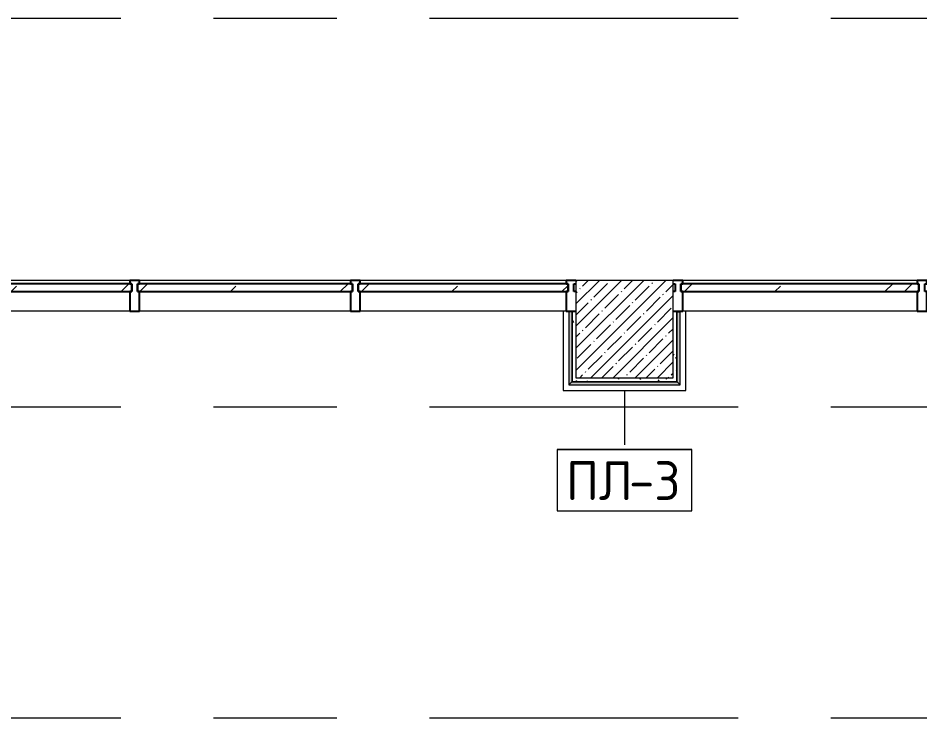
# Model space of a CAD drawing. Header units: millimetres. Extents: x 35316 to 242799, y -8553 to 29000.
# Drawn here: x 75710 to 80350, y 13400 to 17000 of the extents above; entities that cross this region are included whole.
import ezdxf

# ---------------------------------------------------------------- set-up
doc = ezdxf.new("R2010")
doc.units = ezdxf.units.MM
doc.linetypes.add('Осевая', pattern=[3175, 635, -476.25, 1587.5, -476.25])
for name, color, linetype, lineweight, true_color in [('A-FLOR-1', 7, 'Continuous', 9, 0x787878), ('A-GENM-1', 7, 'Continuous', 9, 0x004000), ('A-WALL-1', 9, 'Continuous', 9, 0x808080), ('A-WALL-FNSH-1', 9, 'Continuous', 9, 0x808080), ('I-WALL-2', 9, 'Continuous', 9, 0x808080), ('S-COLS-1', 9, 'Continuous', 9, 0x808080)]:
    doc.layers.add(name, color=color, linetype=linetype, lineweight=lineweight, true_color=true_color)
for name, color, linetype, lineweight in [('A-GENM-IDEN', 7, 'Continuous', 9), ('A-GLAZ-CURT', 7, 'Continuous', 9), ('A-GLAZ-CURT-1', 7, 'Continuous', 25), ('A-GLAZ-CWMG', 7, 'Continuous', 9), ('A-GLAZ-CWMG-1', 7, 'Continuous', 25), ('S-COLS', 7, 'Continuous', 9), ('Оси-2', 7, 'Осевая', 9)]:
    doc.layers.add(name, color=color, linetype=linetype, lineweight=lineweight)
doc.styles.add('GOST Common_1', font='GOST_Common.ttf', dxfattribs={"height": 200})
pattern_1 = [(0, (0, 0), (121.92, 30.48), [10.058, -81.382, 10.058, -81.382, -487.68]), (0, (0, 0), (121.92, 30.48), [-182.88, 10.058, -172.822, 10.058, -81.382, -213.36]), (0, (0, 0), (121.92, 30.48), [-457.2, 10.058, -50.902, 10.058, -142.342]), (120, (45.72, 15.24), (-87.356454, 90.345817), [10.058, -81.382, 10.058, -81.382, -487.68]), (120, (45.72, 15.24), (-87.356454, 90.345817), [-182.88, 10.058, -172.822, 10.058, -81.382, -213.36]), (120, (45.72, 15.24), (-87.356454, 90.345817), [-457.2, 10.058, -50.902, 10.058, -142.342]), (240, (60.96, 76.2), (-34.563546, -120.825817), [10.058, -81.382, 10.058, -81.382, -487.68]), (240, (60.96, 76.2), (-34.563546, -120.825817), [-182.88, 10.058, -172.822, 10.058, -81.382, -213.36]), (240, (60.96, 76.2), (-34.563546, -120.825817), [-457.2, 10.058, -50.902, 10.058, -142.342])]

# ---------------------------------------------------------------- blocks, each defined once
blk = doc.blocks.new('BSC_Колонна _Прямоугольная - 500х500-V29-План раскладки напольных покрытий 3 этажа в осях 12-23')
at = {"layer": 'S-COLS'}
h = blk.add_hatch(dxfattribs=at)
h.set_pattern_fill('FP_40', color=256, style=0, pattern_type=2)
h.set_pattern_definition([(45, (-78830, -15400), (-57.02463, 57.02463), []), (45, (-78772.975, -15400), (-57.02463, 57.02463), [100.806, -20.161, 3.353, -16.808])])
h.paths.add_polyline_path([(-250, -250), (250, -250), (250, 250), (-250, 250)])
at = {"layer": 'S-COLS-1'}
for p, q in [((250, 250), (-250, 250)), ((-250, 250), (-250, -250)), ((250, -250), (250, 250)), ((-250, -250), (250, -250))]:
    blk.add_line(p, q, dxfattribs=at)
blk = doc.blocks.new('Прямоугольный импост - Импост структурный с накладкой - 160мм-30335138-План раскладки напольных покрытий 3 этажа в осях 12-23')
at = {"layer": 'A-GLAZ-CWMG-1'}
for p, q in [((-50, 40), (-50, 140)), ((-50, 140), (0, 140)), ((-40, 40), (-50, 40)), ((-50, -17), (-50, 0)), ((-50, 0), (-40, 0)), ((-40, 0), (-40, 40)), ((-10, 40), (-10, 0)), ((0, 40), (-10, 40)), ((-10, 0), (0, 0)), ((0, -17), (-50, -17))]:
    blk.add_line(p, q, dxfattribs=at)
blk = doc.blocks.new('Системная панель - Стекло - 40мм-30335140-План раскладки напольных покрытий 3 этажа в осях 12-23')
at = {"layer": 'A-GLAZ-CURT'}
h = blk.add_hatch(dxfattribs=at)
h.set_pattern_fill('FP_52', color=256, style=0, pattern_type=2)
h.set_pattern_definition([(45, (-76977.5, -15533), (-282.8427, 282.8427), [200, -600]), (45, (-77177.5, -15633), (-282.8427, 282.8427), [600, -200]), (45, (-76777.5, -15733), (-282.8427, 282.8427), [200, -600])])
h.paths.add_polyline_path([(552.5, -40), (552.5, 0), (-552.5, 0), (-552.5, -40), (-202, -40)])
at = {"layer": 'A-GLAZ-CURT-1'}
for p, q in [((552.5, 0), (-552.5, 0)), ((-552.5, 0), (-552.5, -40)), ((552.5, -40), (552.5, 0)), ((-552.5, -40), (552.5, -40))]:
    blk.add_line(p, q, dxfattribs=at)
blk = doc.blocks.new('Прямоугольный импост - Импост структурный с накладкой - 160мм-23562331-План раскладки напольных покрытий 3 этажа в осях 12-23')
at = {"layer": 'A-GLAZ-CWMG'}
for p, q in [((77420, 15650), (76335, 15650)), ((77420, 15493), (76335, 15493))]:
    blk.add_line(p, q, dxfattribs=at)
blk = doc.blocks.new('Прямоугольный импост - Импост структурный с накладкой - 160мм-30335135-План раскладки напольных покрытий 3 этажа в осях 12-23')
at = {"layer": 'A-GLAZ-CWMG-1'}
for p, q in [((-25, 40), (-25, 140)), ((-25, 140), (25, 140)), ((25, 140), (25, 40)), ((-15, 40), (-25, 40)), ((-25, -17), (-25, 0)), ((-25, 0), (-15, 0)), ((-15, 0), (-15, 40)), ((15, 40), (15, 0)), ((25, 40), (15, 40)), ((15, 0), (25, 0)), ((25, 0), (25, -17)), ((25, -17), (-25, -17))]:
    blk.add_line(p, q, dxfattribs=at)
blk = doc.blocks.new('Системная панель - Стекло - 40мм-30335156-План раскладки напольных покрытий 3 этажа в осях 12-23')
at = {"layer": 'A-GLAZ-CURT'}
h = blk.add_hatch(dxfattribs=at)
h.set_pattern_fill('FP_53', color=256, style=0, pattern_type=2)
h.set_pattern_definition([(45, (-79832.5, -15533), (-282.8427, 282.8427), [200, -600]), (45, (-80032.5, -15633), (-282.8427, 282.8427), [600, -200]), (45, (-79632.5, -15733), (-282.8427, 282.8427), [200, -600])])
h.paths.add_polyline_path([(612.5, -40), (612.5, 0), (-612.5, 0), (-612.5, -40), (-104.1, -40)])
at = {"layer": 'A-GLAZ-CURT-1'}
for p, q in [((612.5, 0), (-612.5, 0)), ((-612.5, 0), (-612.5, -40)), ((612.5, -40), (612.5, 0)), ((-612.5, -40), (612.5, -40))]:
    blk.add_line(p, q, dxfattribs=at)
blk = doc.blocks.new('Прямоугольный импост - Импост структурный с накладкой - 160мм-23562106-План раскладки напольных покрытий 3 этажа в осях 12-23')
at = {"layer": 'A-GLAZ-CWMG'}
for p, q in [((80335, 15650), (79130, 15650)), ((80335, 15493), (79130, 15493))]:
    blk.add_line(p, q, dxfattribs=at)
blk = doc.blocks.new('Прямоугольный импост - Импост структурный с накладкой - 160мм-30335139-План раскладки напольных покрытий 3 этажа в осях 12-23')
at = {"layer": 'A-GLAZ-CWMG-1'}
for p, q in [((0, 140), (-50, 140)), ((-50, 140), (-50, 40)), ((-50, 40), (-40, 40)), ((-40, 0), (-50, 0)), ((-50, 0), (-50, -17)), ((-40, 40), (-40, 0)), ((-10, 0), (-10, 40)), ((-10, 40), (0, 40)), ((0, 0), (-10, 0)), ((-50, -17), (0, -17))]:
    blk.add_line(p, q, dxfattribs=at)
blk = doc.blocks.new('Прямоугольный импост - Импост структурный с накладкой - 160мм-30335136-План раскладки напольных покрытий 3 этажа в осях 12-23')
at = {"layer": 'A-GLAZ-CWMG-1'}
for p, q in [((-25, 40), (-25, 140)), ((-25, 140), (25, 140)), ((25, 140), (25, 40)), ((-15, 40), (-25, 40)), ((-25, -17), (-25, 0)), ((-25, 0), (-15, 0)), ((-15, 0), (-15, 40)), ((15, 40), (15, 0)), ((25, 40), (15, 40)), ((15, 0), (25, 0)), ((25, 0), (25, -17)), ((25, -17), (-25, -17))]:
    blk.add_line(p, q, dxfattribs=at)
blk = doc.blocks.new('Системная панель - Стекло - 40мм-V47-План раскладки напольных покрытий 3 этажа в осях 12-23')
at = {"layer": 'A-GLAZ-CURT'}
h = blk.add_hatch(dxfattribs=at)
h.set_pattern_fill('FP_65', color=256, style=0, pattern_type=2)
h.set_pattern_definition([(45, (-75842.5, -15533), (-282.8427, 282.8427), [200, -600]), (45, (-76042.5, -15633), (-282.8427, 282.8427), [600, -200]), (45, (-75642.5, -15733), (-282.8427, 282.8427), [200, -600])])
h.paths.add_polyline_path([(552.5, -40), (552.5, 0), (-552.5, 0), (-552.5, -40), (-543.5, -40)])
at = {"layer": 'A-GLAZ-CURT-1'}
for p, q in [((552.5, 0), (-552.5, 0)), ((-552.5, 0), (-552.5, -40)), ((552.5, -40), (552.5, 0)), ((-552.5, -40), (552.5, -40))]:
    blk.add_line(p, q, dxfattribs=at)
blk = doc.blocks.new('Прямоугольный импост - Импост структурный с накладкой - 160мм-23562332-План раскладки напольных покрытий 3 этажа в осях 12-23')
at = {"layer": 'A-GLAZ-CWMG'}
for p, q in [((76285, 15650), (75200, 15650)), ((76285, 15493), (75200, 15493))]:
    blk.add_line(p, q, dxfattribs=at)
blk = doc.blocks.new('Системная панель - Стекло - 40мм-V48-План раскладки напольных покрытий 3 этажа в осях 12-23')
at = {"layer": 'A-GLAZ-CURT'}
h = blk.add_hatch(dxfattribs=at)
h.set_pattern_fill('FP_66', color=256, style=0, pattern_type=2)
h.set_pattern_definition([(45, (-78100, -15533), (-282.8427, 282.8427), [200, -600]), (45, (-78300, -15633), (-282.8427, 282.8427), [600, -200]), (45, (-77900, -15733), (-282.8427, 282.8427), [200, -600])])
h.paths.add_polyline_path([(540, -40), (540, 0), (-540, 0), (-540, -40), (152, -40)])
at = {"layer": 'A-GLAZ-CURT-1'}
for p, q in [((540, 0), (-540, 0)), ((-540, 0), (-540, -40)), ((540, -40), (540, 0)), ((-540, -40), (540, -40))]:
    blk.add_line(p, q, dxfattribs=at)
blk = doc.blocks.new('Прямоугольный импост - Импост структурный с накладкой - 160мм-23562335-План раскладки напольных покрытий 3 этажа в осях 12-23')
at = {"layer": 'A-GLAZ-CWMG'}
for p, q in [((78530, 15650), (77470, 15650)), ((78530, 15493), (77470, 15493))]:
    blk.add_line(p, q, dxfattribs=at)
blk = doc.blocks.new('Плинтус - Плинтус темный _ст_школа_-32864504-План раскладки напольных покрытий 3 этажа в осях 12-23')
at = {"layer": 'A-GENM-1'}
blk.add_hatch(color=256, dxfattribs=at).paths.add_polyline_path([(379, -15), (364, 0), (0, 0), (0, -15)])
for p, q in [((0, 0), (364, 0)), ((0, -15), (379, -15)), ((0, -45), (409, -45)), ((379, -15), (364, 0))]:
    blk.add_line(p, q, dxfattribs=at)
blk = doc.blocks.new('Плинтус - Плинтус темный _ст_школа_-32859004-План раскладки напольных покрытий 3 этажа в осях 12-23')
at = {"layer": 'A-GENM-1'}
blk.add_hatch(color=256, dxfattribs=at).paths.add_polyline_path([(-15, -15), (557, -15), (542, 0), (0, 0)])
for p, q in [((-45, -45), (587, -45)), ((0, 0), (-15, -15)), ((-15, -15), (557, -15)), ((0, 0), (542, 0)), ((557, -15), (542, 0))]:
    blk.add_line(p, q, dxfattribs=at)
blk = doc.blocks.new('Плинтус - Плинтус темный _ст_школа_-32864505-План раскладки напольных покрытий 3 этажа в осях 12-23')
at = {"layer": 'A-GENM-1'}
blk.add_hatch(color=256, dxfattribs=at).paths.add_polyline_path([(-15, -15), (360, -15), (360, 0), (0, 0)])
for p, q in [((-45, -45), (360, -45)), ((0, 0), (-15, -15)), ((-15, -15), (360, -15)), ((0, 0), (360, 0)), ((360, 0), (360, -15))]:
    blk.add_line(p, q, dxfattribs=at)
blk = doc.blocks.new('Mark Reiling - Mark Reiling-26174330-План раскладки напольных покрытий 3 этажа в осях 12-23')
at = {"layer": 'A-GENM-IDEN'}
for p, q in [((-3.47, 1.49), (-3.47, -1.663)), ((-3.47, 1.49), (3.47, 1.49)), ((3.47, 1.49), (-3.47, 1.49)), ((-3.47, 1.49), (-3.47, -1.663)), ((3.47, -1.663), (3.47, 1.49)), ((3.47, -1.663), (3.47, 1.49)), ((-3.47, -1.663), (3.47, -1.663)), ((-3.47, -1.663), (3.47, -1.663))]:
    blk.add_line(p, q, dxfattribs=at)

msp = doc.modelspace()

# ---------------------------------------------------------------- hatches: boundary and pattern name
at = {"layer": 'I-WALL-2'}
h = msp.add_hatch(dxfattribs=at)
h.set_pattern_fill('FP_70', color=256, style=0, pattern_type=2)
h.set_pattern_definition(pattern_1)
h.paths.add_polyline_path([(78580, 15130), (78580, 15493), (78560, 15493), (78560, 15130)])
h = msp.add_hatch(dxfattribs=at)
h.set_pattern_fill('FP_70', color=256, style=0, pattern_type=2)
h.set_pattern_definition(pattern_1)
h.paths.add_polyline_path([(79080, 15150), (79100, 15150), (79100, 15490), (79080, 15490)])
h = msp.add_hatch(dxfattribs=at)
h.set_pattern_fill('FP_70', color=256, style=0, pattern_type=2)
h.set_pattern_definition(pattern_1)
h.paths.add_polyline_path([(79100, 15130), (79100, 15150), (78580, 15150), (78580, 15130), (79080, 15130)])

# ---------------------------------------------------------------- linework, layer by layer
at = {"layer": 'A-FLOR-1'}
msp.add_line((79100, 15493), (79100, 15490), dxfattribs=at)
at = {"layer": 'A-GENM-IDEN'}
msp.add_line((78830, 15084), (78830, 14805.2), dxfattribs=at)
at = {"layer": 'A-WALL-1'}
for p, q in [((78560, 15493), (78560, 15130)), ((78580, 15493), (78560, 15493)), ((79100, 15490), (79080, 15490)), ((79100, 15130), (79100, 15490)), ((78560, 15130), (79100, 15130))]:
    msp.add_line(p, q, dxfattribs=at)
at = {"layer": 'A-WALL-FNSH-1'}
for p, q in [((78560, 15493), (78559, 15493)), ((78559, 15493), (78559, 15129)), ((79101, 15490), (79100, 15490)), ((79101, 15129), (79101, 15490)), ((78559, 15129), (79101, 15129))]:
    msp.add_line(p, q, dxfattribs=at)
at = {"layer": 'Оси-2'}
for p, q in [((38615.9, 17000), (82179.5, 17000)), ((38615.9, 15000), (82179.5, 15000)), ((38615.9, 13400), (82179.5, 13400))]:
    msp.add_line(p, q, dxfattribs=at)

# ---------------------------------------------------------------- block references
at = {"layer": 'A-GENM-1'}
for name, p, rotation in [('Плинтус - Плинтус темный _ст_школа_-32864504-План раскладки напольных покрытий 3 этажа в осях 12-23', (78559, 15493), 270), ('Плинтус - Плинтус темный _ст_школа_-32864505-План раскладки напольных покрытий 3 этажа в осях 12-23', (79101, 15129), 90)]:
    msp.add_blockref(name, p, dxfattribs=dict(at, rotation=rotation))
msp.add_blockref('Плинтус - Плинтус темный _ст_школа_-32859004-План раскладки напольных покрытий 3 этажа в осях 12-23', (78559, 15129), dxfattribs=at)
at = {"layer": 'A-GENM-IDEN', "xscale": 99.99999999999993, "yscale": 99.99999999999993, "zscale": 99.99999999999993}
msp.add_blockref('Mark Reiling - Mark Reiling-26174330-План раскладки напольных покрытий 3 этажа в осях 12-23', (78830, 14631.7), dxfattribs=at)
at = {"layer": 'A-GLAZ-CURT'}
for name, p in [('Системная панель - Стекло - 40мм-V47-План раскладки напольных покрытий 3 этажа в осях 12-23', (75742.5, 15633)), ('Системная панель - Стекло - 40мм-30335140-План раскладки напольных покрытий 3 этажа в осях 12-23', (76877.5, 15633)), ('Системная панель - Стекло - 40мм-V48-План раскладки напольных покрытий 3 этажа в осях 12-23', (78000, 15633)), ('Системная панель - Стекло - 40мм-30335156-План раскладки напольных покрытий 3 этажа в осях 12-23', (79732.5, 15633))]:
    msp.add_blockref(name, p, dxfattribs=at)
at = {"layer": 'A-GLAZ-CWMG'}
for name in ['Прямоугольный импост - Импост структурный с накладкой - 160мм-23562332-План раскладки напольных покрытий 3 этажа в осях 12-23', 'Прямоугольный импост - Импост структурный с накладкой - 160мм-23562331-План раскладки напольных покрытий 3 этажа в осях 12-23', 'Прямоугольный импост - Импост структурный с накладкой - 160мм-23562335-План раскладки напольных покрытий 3 этажа в осях 12-23', 'Прямоугольный импост - Импост структурный с накладкой - 160мм-23562106-План раскладки напольных покрытий 3 этажа в осях 12-23']:
    msp.add_blockref(name, (0, 0), dxfattribs=at)
at = {"layer": 'A-GLAZ-CWMG', "extrusion": (0, 0, -1), "rotation": 180}
for name, p in [('Прямоугольный импост - Импост структурный с накладкой - 160мм-30335135-План раскладки напольных покрытий 3 этажа в осях 12-23', (-76310, 15633)), ('Прямоугольный импост - Импост структурный с накладкой - 160мм-30335136-План раскладки напольных покрытий 3 этажа в осях 12-23', (-77445, 15633)), ('Прямоугольный импост - Импост структурный с накладкой - 160мм-30335138-План раскладки напольных покрытий 3 этажа в осях 12-23', (-78580, 15633)), ('Прямоугольный импост - Импост структурный с накладкой - 160мм-30335136-План раскладки напольных покрытий 3 этажа в осях 12-23', (-80360, 15633))]:
    msp.add_blockref(name, p, dxfattribs=at)
at = {"layer": 'A-GLAZ-CWMG', "rotation": 180}
msp.add_blockref('Прямоугольный импост - Импост структурный с накладкой - 160мм-30335139-План раскладки напольных покрытий 3 этажа в осях 12-23', (79080, 15633), dxfattribs=at)
at = {"layer": 'S-COLS'}
msp.add_blockref('BSC_Колонна _Прямоугольная - 500х500-V29-План раскладки напольных покрытий 3 этажа в осях 12-23', (78830, 15400), dxfattribs=at)

# ---------------------------------------------------------------- texts
at = {"layer": 'A-GENM-IDEN', "char_height": 200, "attachment_point": 1, "style": 'GOST Common_1'}
for s, insert, width in [('ПЛ', (78529.4, 14720.8), 392.827), ('-3', (78853.5, 14720.8), 344.726)]:
    msp.add_mtext(s, dxfattribs=dict(at, insert=insert, width=width))

doc.saveas('drawing.dxf')
